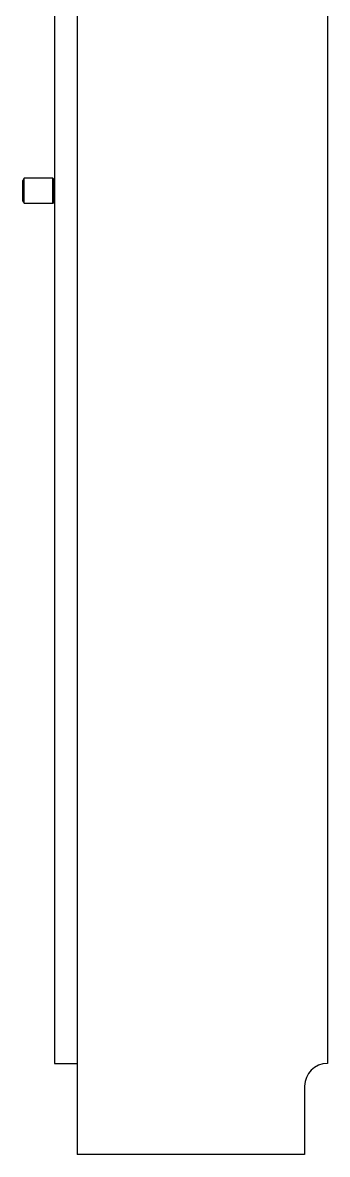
# Model space of a CAD drawing. Header units: centimetres. Extents: x 1543 to 3673, y 1148 to 2594.
# Drawn here: x 2762.1 to 2795.6, y 1399.3 to 1523.8 of the extents above; entities that cross this region are included whole.
import ezdxf

# ---------------------------------------------------------------- set-up
doc = ezdxf.new("R2010")
doc.units = ezdxf.units.CM
doc.layers.get('0').update_dxf_attribs({"color": 147})
doc.layers.add('ferramenta', color=250, linetype='Continuous')

msp = doc.modelspace()

# ---------------------------------------------------------------- linework, layer by layer
for p, q in [((2765.57, 1601.32), (2765.57, 1409.32)), ((2768.07, 1601.32), (2768.07, 1399.32)), ((2795.57, 1601.32), (2795.57, 1409.32)), ((2765.57, 1409.32), (2768.07, 1409.32)), ((2793.07, 1406.82), (2793.07, 1399.32)), ((2793.07, 1399.32), (2768.07, 1399.32))]:
    msp.add_line(p, q)
msp.add_arc((2795.57, 1406.82), 2.5, 90, 180)
at = {"layer": 'ferramenta', "transparency": 33554687}
for p, q in [((2762.24, 1506.69), (2762.09, 1506.46)), ((2762.09, 1504.18), (2762.09, 1506.46)), ((2762.24, 1503.95), (2762.24, 1506.69)), ((2765.39, 1506.69), (2762.24, 1506.69)), ((2765.39, 1503.95), (2765.39, 1506.69)), ((2765.52, 1506.6), (2765.39, 1506.69)), ((2765.52, 1504.04), (2765.52, 1506.6)), ((2762.09, 1504.18), (2762.24, 1503.95)), ((2762.24, 1503.95), (2765.39, 1503.95)), ((2765.39, 1503.95), (2765.52, 1504.04))]:
    msp.add_line(p, q, dxfattribs=at)

doc.saveas('drawing.dxf')
